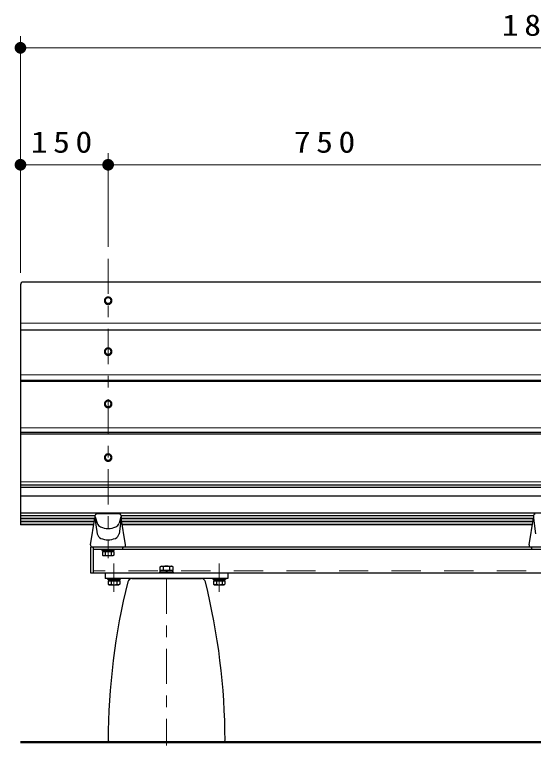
# Model space of a CAD drawing. Units: millimetres on the paper, scale 1:20. Extents: x -385 to 0, y 0 to 267.
# Drawn here: x -303.9 to -259.5, y 116.2 to 178.7 of the extents above; entities that cross this region are included whole.
import ezdxf

# ---------------------------------------------------------------- set-up
doc = ezdxf.new("R2010")
doc.units = ezdxf.units.MM
doc.linetypes.add('USER1', pattern=[4.5, 2.5, -2])
doc.linetypes.add('USER2', pattern=[6, 3, -1, 1, -1])
doc.layers.add('1_20', color=7, linetype='Continuous', lineweight=25)
doc.styles.add('ＭＳ ゴシック', font='')
doc.styles.get('ＭＳ ゴシック').set_extended_font_data('MS Gothic')

# ---------------------------------------------------------------- blocks, each defined once
blk = doc.blocks.new('filled_dot')
at = {"color": 0, "linetype": 'Continuous', "lineweight": -2, "const_width": 1.25}
blk.add_lwpolyline([(-0.625, 0, 1), (0.625, 0, 1)], format="xyb", close=True, dxfattribs=at)

msp = doc.modelspace()

# ---------------------------------------------------------------- linework, layer by layer
at = {"layer": '1_20', "lineweight": 13}
for p, q in [((-303.425, 156.575), (-303.425, 176.825)), ((-303.425, 175.825), (-213.425, 175.825)), ((-295.925, 158.808), (-295.925, 166.825)), ((-303.425, 165.825), (-295.925, 165.825)), ((-295.925, 165.825), (-258.425, 165.825)), ((-213.425, 152.272), (-303.425, 152.272)), ((-213.425, 147.856), (-303.425, 147.856)), ((-213.425, 143.325), (-303.425, 143.325)), ((-213.425, 138.706), (-303.425, 138.706)), ((-297.05, 135.792), (-303.425, 135.792)), ((-259.55, 135.792), (-294.8, 135.792)), ((-297.05, 135.543), (-303.425, 135.543)), ((-297.099, 135.295), (-303.425, 135.295)), ((-259.55, 135.543), (-294.8, 135.543)), ((-259.599, 135.295), (-294.751, 135.295))]:
    msp.add_line(p, q, dxfattribs=at)
at = {"layer": '1_20', "linetype": 'USER2', "lineweight": 13}
for p, q in [((-295.925, 157.783), (-295.925, 132.21)), ((-290.925, 130.44), (-290.925, 116.177))]:
    msp.add_line(p, q, dxfattribs=at)
at = {"layer": '1_20'}
for p, q in [((-213.675, 155.8), (-303.175, 155.8)), ((-303.425, 155.55), (-303.425, 135.028)), ((-213.425, 151.694), (-303.425, 151.694)), ((-213.425, 147.374), (-303.425, 147.374)), ((-213.425, 147.29), (-303.425, 147.29)), ((-213.425, 142.945), (-303.425, 142.945)), ((-213.425, 142.777), (-303.425, 142.777)), ((-213.425, 138.429), (-303.425, 138.429)), ((-213.425, 138.222), (-303.425, 138.222)), ((-213.425, 137.487), (-303.425, 137.487)), ((-213.425, 136.04), (-303.425, 136.04)), ((-297.05, 135.818), (-303.425, 135.818)), ((-259.55, 135.818), (-294.8, 135.818)), ((-297.05, 135.569), (-303.425, 135.569)), ((-297.095, 135.321), (-303.425, 135.321)), ((-297.135, 135.072), (-303.425, 135.072)), ((-297.143, 135.028), (-303.425, 135.028)), ((-259.55, 135.569), (-294.8, 135.569)), ((-259.595, 135.321), (-294.755, 135.321)), ((-259.635, 135.072), (-294.714, 135.072)), ((-259.643, 135.028), (-294.707, 135.028)), ((-297.4, 130.89), (-297.4, 133.14)), ((-296.45, 132.915), (-295.4, 132.915)), ((-296.45, 132.915), (-296.45, 132.84)), ((-296.45, 132.84), (-295.4, 132.84)), ((-296.385, 132.84), (-296.385, 132.715)), ((-295.465, 132.84), (-296.385, 132.84)), ((-295.465, 132.715), (-296.385, 132.715)), ((-295.958, 132.84), (-295.925, 132.715)), ((-295.925, 132.84), (-295.891, 132.715)), ((-295.465, 132.84), (-295.465, 132.715)), ((-295.4, 132.84), (-295.4, 132.915)), ((-291.473, 131.458), (-291.375, 131.515)), ((-291.473, 131.14), (-291.473, 131.458)), ((-291.375, 131.515), (-290.475, 131.515)), ((-291.199, 131.14), (-291.199, 131.458)), ((-290.651, 131.14), (-290.651, 131.458)), ((-290.376, 131.458), (-290.475, 131.515)), ((-290.376, 131.14), (-290.376, 131.458)), ((-291.525, 130.99), (-291.525, 130.89)), ((-290.325, 130.99), (-291.525, 130.99)), ((-290.325, 130.89), (-291.525, 130.89)), ((-291.462, 130.99), (-291.462, 131.14)), ((-290.387, 131.14), (-291.462, 131.14)), ((-290.387, 130.99), (-291.462, 130.99)), ((-290.965, 130.99), (-290.925, 131.14)), ((-290.925, 130.99), (-290.885, 131.14)), ((-290.387, 130.99), (-290.387, 131.14)), ((-290.325, 130.89), (-290.325, 130.99)), ((-294.9, 130.44), (-295.95, 130.44)), ((-295.95, 130.365), (-295.95, 130.44)), ((-294.9, 130.365), (-295.95, 130.365)), ((-295.885, 130.365), (-295.885, 130.24)), ((-295.885, 130.365), (-294.965, 130.365)), ((-295.885, 130.24), (-294.965, 130.24)), ((-295.425, 130.365), (-295.458, 130.24)), ((-295.391, 130.365), (-295.425, 130.24)), ((-294.965, 130.365), (-294.965, 130.24)), ((-294.9, 130.44), (-294.9, 130.365)), ((-293.902, 130.44), (-287.948, 130.44)), ((-290.475, 130.44), (-291.375, 130.44)), ((-285.9, 130.44), (-286.95, 130.44)), ((-286.95, 130.365), (-286.95, 130.44)), ((-285.9, 130.365), (-286.95, 130.365)), ((-286.885, 130.365), (-286.885, 130.24)), ((-286.885, 130.365), (-285.965, 130.365)), ((-286.885, 130.24), (-285.965, 130.24)), ((-286.425, 130.365), (-286.458, 130.24)), ((-286.391, 130.365), (-286.425, 130.24)), ((-285.965, 130.365), (-285.965, 130.24)), ((-285.9, 130.44), (-285.9, 130.365)), ((-295.775, 116.44), (-295.925, 116.59)), ((-295.775, 116.44), (-286.075, 116.44)), ((-286.075, 116.44), (-285.925, 116.59))]:
    msp.add_line(p, q, dxfattribs=at)
at = {"layer": '1_20', "color": 190}
for p, q in [((-297.05, 135.81), (-297.05, 135.596)), ((-297.022, 135.71), (-296.86, 135.173)), ((-294.827, 135.71), (-294.99, 135.173)), ((-294.8, 135.81), (-294.8, 135.596)), ((-259.55, 135.81), (-259.55, 135.596)), ((-297.423, 133.314), (-297.05, 135.596)), ((-297.05, 135.596), (-296.856, 134.271)), ((-294.8, 135.596), (-294.994, 134.271)), ((-294.427, 133.314), (-294.8, 135.596)), ((-259.923, 133.314), (-259.55, 135.596)), ((-259.55, 135.596), (-259.356, 134.271)), ((-294.575, 133.14), (-297.275, 133.14)), ((-257.075, 133.14), (-259.775, 133.14))]:
    msp.add_line(p, q, dxfattribs=at)
at = {"layer": '1_20', "color": 4}
for p, q in [((-219.45, 133.14), (-297.4, 133.14)), ((-297.175, 130.89), (-297.175, 133.14)), ((-294.675, 132.915), (-294.675, 133.14)), ((-259.675, 132.915), (-259.675, 133.14)), ((-219.675, 132.915), (-297.175, 132.915)), ((-219.45, 130.89), (-297.4, 130.89)), ((-296.175, 130.89), (-296.175, 130.44)), ((-285.675, 130.89), (-285.675, 130.44)), ((-285.675, 130.44), (-296.175, 130.44))]:
    msp.add_line(p, q, dxfattribs=at)
at = {"layer": '1_20', "color": 4, "linetype": 'USER2', "lineweight": 13}
for p, q in [((-295.925, 133.515), (-295.925, 132.174)), ((-295.425, 131.735), (-295.425, 129.297)), ((-295.425, 131.49), (-295.425, 130.149)), ((-286.425, 131.735), (-286.425, 129.297)), ((-286.425, 131.49), (-286.425, 130.149))]:
    msp.add_line(p, q, dxfattribs=at)
at = {"layer": '1_20', "color": 131}
for p, q in [((-295.434, 132.715), (-296.416, 132.715)), ((-296.416, 132.715), (-296.416, 132.44)), ((-296.17, 132.715), (-296.17, 132.44)), ((-295.679, 132.715), (-295.679, 132.44)), ((-295.434, 132.715), (-295.434, 132.44)), ((-296.416, 132.44), (-296.337, 132.395)), ((-295.512, 132.395), (-296.337, 132.395)), ((-295.434, 132.44), (-295.512, 132.395)), ((-295.916, 130.24), (-294.934, 130.24)), ((-295.916, 130.24), (-295.916, 129.965)), ((-295.67, 130.24), (-295.67, 129.965)), ((-295.179, 130.24), (-295.179, 129.965)), ((-294.934, 130.24), (-294.934, 129.965)), ((-286.916, 130.24), (-285.934, 130.24)), ((-286.916, 130.24), (-286.916, 129.965)), ((-286.67, 130.24), (-286.67, 129.965)), ((-286.179, 130.24), (-286.179, 129.965)), ((-285.934, 130.24), (-285.934, 129.965)), ((-295.916, 129.965), (-295.837, 129.92)), ((-295.837, 129.92), (-295.012, 129.92)), ((-294.934, 129.965), (-295.012, 129.92)), ((-286.916, 129.965), (-286.837, 129.92)), ((-286.837, 129.92), (-286.012, 129.92)), ((-285.934, 129.965), (-286.012, 129.92))]:
    msp.add_line(p, q, dxfattribs=at)
at = {"layer": '1_20', "color": 4, "linetype": 'USER1', "lineweight": 13}
msp.add_line((-219.675, 131.115), (-297.175, 131.115), dxfattribs=at)
at = {"layer": '1_20', "lineweight": 50}
msp.add_line((-303.425, 116.44), (-213.425, 116.44), dxfattribs=at)
at = {"layer": '1_20', "color": 4}
for points in [[(-296.25, 154.2), (-296.249, 154.173), (-296.245, 154.146), (-296.239, 154.12), (-296.23, 154.094), (-296.219, 154.069), (-296.206, 154.045), (-296.191, 154.023), (-296.174, 154.001), (-296.155, 153.981), (-296.134, 153.963), (-296.111, 153.947), (-296.087, 153.932), (-296.062, 153.92), (-296.036, 153.909), (-296.009, 153.901), (-295.981, 153.895), (-295.953, 153.892), (-295.925, 153.891), (-295.896, 153.892), (-295.868, 153.895), (-295.841, 153.901), (-295.814, 153.909), (-295.787, 153.92), (-295.762, 153.932), (-295.738, 153.947), (-295.716, 153.963), (-295.695, 153.981), (-295.676, 154.001), (-295.659, 154.023), (-295.643, 154.045), (-295.63, 154.069), (-295.619, 154.094), (-295.611, 154.12), (-295.605, 154.146), (-295.601, 154.173), (-295.6, 154.2), (-295.601, 154.227), (-295.605, 154.254), (-295.611, 154.28), (-295.619, 154.306), (-295.63, 154.33), (-295.643, 154.354), (-295.659, 154.377), (-295.676, 154.399), (-295.695, 154.418), (-295.716, 154.437), (-295.738, 154.453), (-295.762, 154.468), (-295.787, 154.48), (-295.814, 154.49), (-295.841, 154.498), (-295.868, 154.504), (-295.896, 154.508), (-295.925, 154.509), (-295.953, 154.508), (-295.981, 154.504), (-296.009, 154.498), (-296.036, 154.49), (-296.062, 154.48), (-296.087, 154.468), (-296.111, 154.453), (-296.134, 154.437), (-296.155, 154.418), (-296.174, 154.399), (-296.191, 154.377), (-296.206, 154.354), (-296.219, 154.33), (-296.23, 154.306), (-296.239, 154.28), (-296.245, 154.254), (-296.249, 154.227)], [(-296.175, 154.215), (-296.174, 154.195), (-296.171, 154.174), (-296.166, 154.154), (-296.16, 154.134), (-296.151, 154.115), (-296.141, 154.096), (-296.13, 154.079), (-296.116, 154.062), (-296.102, 154.047), (-296.085, 154.033), (-296.068, 154.021), (-296.05, 154.009), (-296.03, 154), (-296.01, 153.992), (-295.989, 153.986), (-295.968, 153.981), (-295.947, 153.978), (-295.925, 153.978), (-295.903, 153.978), (-295.881, 153.981), (-295.86, 153.986), (-295.839, 153.992), (-295.819, 154), (-295.8, 154.009), (-295.781, 154.021), (-295.764, 154.033), (-295.748, 154.047), (-295.733, 154.062), (-295.72, 154.079), (-295.708, 154.096), (-295.698, 154.115), (-295.69, 154.134), (-295.683, 154.154), (-295.679, 154.174), (-295.676, 154.195), (-295.675, 154.215), (-295.676, 154.236), (-295.679, 154.257), (-295.683, 154.277), (-295.69, 154.297), (-295.698, 154.316), (-295.708, 154.334), (-295.72, 154.352), (-295.733, 154.368), (-295.748, 154.383), (-295.764, 154.397), (-295.781, 154.41), (-295.8, 154.421), (-295.819, 154.431), (-295.839, 154.439), (-295.86, 154.445), (-295.881, 154.449), (-295.903, 154.452), (-295.925, 154.453), (-295.947, 154.452), (-295.968, 154.449), (-295.989, 154.445), (-296.01, 154.439), (-296.03, 154.431), (-296.05, 154.421), (-296.068, 154.41), (-296.085, 154.397), (-296.102, 154.383), (-296.116, 154.368), (-296.13, 154.352), (-296.141, 154.334), (-296.151, 154.316), (-296.16, 154.297), (-296.166, 154.277), (-296.171, 154.257), (-296.174, 154.236)], [(-296.25, 149.847), (-296.249, 149.82), (-296.245, 149.793), (-296.239, 149.767), (-296.23, 149.741), (-296.219, 149.716), (-296.206, 149.692), (-296.191, 149.669), (-296.174, 149.648), (-296.155, 149.628), (-296.134, 149.61), (-296.111, 149.593), (-296.087, 149.579), (-296.062, 149.567), (-296.036, 149.556), (-296.009, 149.548), (-295.981, 149.542), (-295.953, 149.539), (-295.925, 149.538), (-295.896, 149.539), (-295.868, 149.542), (-295.841, 149.548), (-295.814, 149.556), (-295.787, 149.567), (-295.762, 149.579), (-295.738, 149.593), (-295.716, 149.61), (-295.695, 149.628), (-295.676, 149.648), (-295.659, 149.669), (-295.643, 149.692), (-295.63, 149.716), (-295.619, 149.741), (-295.611, 149.767), (-295.605, 149.793), (-295.601, 149.82), (-295.6, 149.847), (-295.601, 149.874), (-295.605, 149.9), (-295.611, 149.927), (-295.619, 149.952), (-295.63, 149.977), (-295.643, 150.001), (-295.659, 150.024), (-295.676, 150.045), (-295.695, 150.065), (-295.716, 150.083), (-295.738, 150.1), (-295.762, 150.114), (-295.787, 150.127), (-295.814, 150.137), (-295.841, 150.145), (-295.868, 150.151), (-295.896, 150.155), (-295.925, 150.156), (-295.953, 150.155), (-295.981, 150.151), (-296.009, 150.145), (-296.036, 150.137), (-296.062, 150.127), (-296.087, 150.114), (-296.111, 150.1), (-296.134, 150.083), (-296.155, 150.065), (-296.174, 150.045), (-296.191, 150.024), (-296.206, 150.001), (-296.219, 149.977), (-296.23, 149.952), (-296.239, 149.927), (-296.245, 149.9), (-296.249, 149.874)], [(-296.175, 149.862), (-296.174, 149.841), (-296.171, 149.821), (-296.166, 149.801), (-296.16, 149.781), (-296.151, 149.762), (-296.141, 149.743), (-296.13, 149.726), (-296.116, 149.709), (-296.102, 149.694), (-296.085, 149.68), (-296.068, 149.667), (-296.05, 149.656), (-296.03, 149.647), (-296.01, 149.639), (-295.989, 149.632), (-295.968, 149.628), (-295.947, 149.625), (-295.925, 149.624), (-295.903, 149.625), (-295.881, 149.628), (-295.86, 149.632), (-295.839, 149.639), (-295.819, 149.647), (-295.8, 149.656), (-295.781, 149.667), (-295.764, 149.68), (-295.748, 149.694), (-295.733, 149.709), (-295.72, 149.726), (-295.708, 149.743), (-295.698, 149.762), (-295.69, 149.781), (-295.683, 149.801), (-295.679, 149.821), (-295.676, 149.841), (-295.675, 149.862), (-295.676, 149.883), (-295.679, 149.903), (-295.683, 149.924), (-295.69, 149.943), (-295.698, 149.963), (-295.708, 149.981), (-295.72, 149.999), (-295.733, 150.015), (-295.748, 150.03), (-295.764, 150.044), (-295.781, 150.057), (-295.8, 150.068), (-295.819, 150.078), (-295.839, 150.086), (-295.86, 150.092), (-295.881, 150.096), (-295.903, 150.099), (-295.925, 150.1), (-295.947, 150.099), (-295.968, 150.096), (-295.989, 150.092), (-296.01, 150.086), (-296.03, 150.078), (-296.05, 150.068), (-296.068, 150.057), (-296.085, 150.044), (-296.102, 150.03), (-296.116, 150.015), (-296.13, 149.999), (-296.141, 149.981), (-296.151, 149.963), (-296.16, 149.943), (-296.166, 149.924), (-296.171, 149.903), (-296.174, 149.883)], [(-296.25, 145.367), (-296.249, 145.34), (-296.245, 145.313), (-296.239, 145.287), (-296.23, 145.261), (-296.219, 145.236), (-296.206, 145.212), (-296.191, 145.189), (-296.174, 145.168), (-296.155, 145.148), (-296.134, 145.13), (-296.111, 145.114), (-296.087, 145.099), (-296.062, 145.087), (-296.036, 145.076), (-296.009, 145.068), (-295.981, 145.062), (-295.953, 145.059), (-295.925, 145.058), (-295.896, 145.059), (-295.868, 145.062), (-295.841, 145.068), (-295.814, 145.076), (-295.787, 145.087), (-295.762, 145.099), (-295.738, 145.114), (-295.716, 145.13), (-295.695, 145.148), (-295.676, 145.168), (-295.659, 145.189), (-295.643, 145.212), (-295.63, 145.236), (-295.619, 145.261), (-295.611, 145.287), (-295.605, 145.313), (-295.601, 145.34), (-295.6, 145.367), (-295.601, 145.394), (-295.605, 145.42), (-295.611, 145.447), (-295.619, 145.472), (-295.63, 145.497), (-295.643, 145.521), (-295.659, 145.544), (-295.676, 145.565), (-295.695, 145.585), (-295.716, 145.604), (-295.738, 145.62), (-295.762, 145.634), (-295.787, 145.647), (-295.814, 145.657), (-295.841, 145.665), (-295.868, 145.671), (-295.896, 145.675), (-295.925, 145.676), (-295.953, 145.675), (-295.981, 145.671), (-296.009, 145.665), (-296.036, 145.657), (-296.062, 145.647), (-296.087, 145.634), (-296.111, 145.62), (-296.134, 145.604), (-296.155, 145.585), (-296.174, 145.565), (-296.191, 145.544), (-296.206, 145.521), (-296.219, 145.497), (-296.23, 145.472), (-296.239, 145.447), (-296.245, 145.42), (-296.249, 145.394)], [(-296.175, 145.382), (-296.174, 145.361), (-296.171, 145.341), (-296.166, 145.321), (-296.16, 145.301), (-296.151, 145.282), (-296.141, 145.263), (-296.13, 145.246), (-296.116, 145.229), (-296.102, 145.214), (-296.085, 145.2), (-296.068, 145.187), (-296.05, 145.176), (-296.03, 145.167), (-296.01, 145.159), (-295.989, 145.153), (-295.968, 145.148), (-295.947, 145.145), (-295.925, 145.144), (-295.903, 145.145), (-295.881, 145.148), (-295.86, 145.153), (-295.839, 145.159), (-295.819, 145.167), (-295.8, 145.176), (-295.781, 145.187), (-295.764, 145.2), (-295.748, 145.214), (-295.733, 145.229), (-295.72, 145.246), (-295.708, 145.263), (-295.698, 145.282), (-295.69, 145.301), (-295.683, 145.321), (-295.679, 145.341), (-295.676, 145.361), (-295.675, 145.382), (-295.676, 145.403), (-295.679, 145.424), (-295.683, 145.444), (-295.69, 145.464), (-295.698, 145.483), (-295.708, 145.501), (-295.72, 145.519), (-295.733, 145.535), (-295.748, 145.55), (-295.764, 145.564), (-295.781, 145.577), (-295.8, 145.588), (-295.819, 145.598), (-295.839, 145.606), (-295.86, 145.612), (-295.881, 145.616), (-295.903, 145.619), (-295.925, 145.62), (-295.947, 145.619), (-295.968, 145.616), (-295.989, 145.612), (-296.01, 145.606), (-296.03, 145.598), (-296.05, 145.588), (-296.068, 145.577), (-296.085, 145.564), (-296.102, 145.55), (-296.116, 145.535), (-296.13, 145.519), (-296.141, 145.501), (-296.151, 145.483), (-296.16, 145.464), (-296.166, 145.444), (-296.171, 145.424), (-296.174, 145.403)], [(-296.25, 140.786), (-296.249, 140.76), (-296.245, 140.733), (-296.239, 140.706), (-296.23, 140.681), (-296.219, 140.656), (-296.206, 140.632), (-296.191, 140.609), (-296.174, 140.588), (-296.155, 140.568), (-296.134, 140.55), (-296.111, 140.533), (-296.087, 140.519), (-296.062, 140.506), (-296.036, 140.496), (-296.009, 140.488), (-295.981, 140.482), (-295.953, 140.479), (-295.925, 140.477), (-295.896, 140.479), (-295.868, 140.482), (-295.841, 140.488), (-295.814, 140.496), (-295.787, 140.506), (-295.762, 140.519), (-295.738, 140.533), (-295.716, 140.55), (-295.695, 140.568), (-295.676, 140.588), (-295.659, 140.609), (-295.643, 140.632), (-295.63, 140.656), (-295.619, 140.681), (-295.611, 140.706), (-295.605, 140.733), (-295.601, 140.76), (-295.6, 140.786), (-295.601, 140.813), (-295.605, 140.84), (-295.611, 140.866), (-295.619, 140.892), (-295.63, 140.917), (-295.643, 140.941), (-295.659, 140.964), (-295.676, 140.985), (-295.695, 141.005), (-295.716, 141.023), (-295.738, 141.04), (-295.762, 141.054), (-295.787, 141.067), (-295.814, 141.077), (-295.841, 141.085), (-295.868, 141.091), (-295.896, 141.094), (-295.925, 141.096), (-295.953, 141.094), (-295.981, 141.091), (-296.009, 141.085), (-296.036, 141.077), (-296.062, 141.067), (-296.087, 141.054), (-296.111, 141.04), (-296.134, 141.023), (-296.155, 141.005), (-296.174, 140.985), (-296.191, 140.964), (-296.206, 140.941), (-296.219, 140.917), (-296.23, 140.892), (-296.239, 140.866), (-296.245, 140.84), (-296.249, 140.813)], [(-296.175, 140.802), (-296.174, 140.781), (-296.171, 140.761), (-296.166, 140.74), (-296.16, 140.721), (-296.151, 140.701), (-296.141, 140.683), (-296.13, 140.666), (-296.116, 140.649), (-296.102, 140.634), (-296.085, 140.62), (-296.068, 140.607), (-296.05, 140.596), (-296.03, 140.586), (-296.01, 140.579), (-295.989, 140.572), (-295.968, 140.568), (-295.947, 140.565), (-295.925, 140.564), (-295.903, 140.565), (-295.881, 140.568), (-295.86, 140.572), (-295.839, 140.579), (-295.819, 140.586), (-295.8, 140.596), (-295.781, 140.607), (-295.764, 140.62), (-295.748, 140.634), (-295.733, 140.649), (-295.72, 140.666), (-295.708, 140.683), (-295.698, 140.701), (-295.69, 140.721), (-295.683, 140.74), (-295.679, 140.761), (-295.676, 140.781), (-295.675, 140.802), (-295.676, 140.823), (-295.679, 140.843), (-295.683, 140.863), (-295.69, 140.883), (-295.698, 140.902), (-295.708, 140.921), (-295.72, 140.938), (-295.733, 140.955), (-295.748, 140.97), (-295.764, 140.984), (-295.781, 140.997), (-295.8, 141.008), (-295.819, 141.017), (-295.839, 141.025), (-295.86, 141.032), (-295.881, 141.036), (-295.903, 141.039), (-295.925, 141.04), (-295.947, 141.039), (-295.968, 141.036), (-295.989, 141.032), (-296.01, 141.025), (-296.03, 141.017), (-296.05, 141.008), (-296.068, 140.997), (-296.085, 140.984), (-296.102, 140.97), (-296.116, 140.955), (-296.13, 140.938), (-296.141, 140.921), (-296.151, 140.902), (-296.16, 140.883), (-296.166, 140.863), (-296.171, 140.843), (-296.174, 140.823)]]:
    msp.add_lwpolyline(points, close=True, dxfattribs=at)
at = {"layer": '1_20'}
for centre, radius, start, end in [((-303.175, 155.55), 0.25, 90, 180), ((-291.336, 131.221), 0.274, 60.00001, 119.99999), ((-290.925, 130.825), 0.69, 66.57346, 113.42654), ((-290.513, 131.221), 0.274, 60.00001, 119.99999), ((-239.05, 116.44), 56.875, 166.02573, 179.84909), ((-293.902, 130.09), 0.35, 90, 166.02573), ((-287.948, 130.09), 0.35, 13.97427, 90), ((-342.8, 116.44), 56.875, 0.15091, 13.97427)]:
    msp.add_arc(centre, radius, start, end, dxfattribs=at)
at = {"layer": '1_20', "color": 190}
for centre, radius, start, end in [((-296.9, 135.81), 0.15, 91.62387, 180), ((-295.925, 101.418), 34.556, 88.37613, 91.62387), ((-294.95, 135.81), 0.15, 0, 88.37613), ((-259.4, 135.81), 0.15, 91.62387, 180), ((-296.381, 135.318), 0.5, 196.80373, 246.74202), ((-295.468, 135.318), 0.5, 293.25798, 343.19626), ((-295.925, 136.38), 1.656, 246.74202, 293.25798), ((-296.361, 134.344), 0.5, 188.33609, 247.83332), ((-295.925, 135.415), 1.656, 247.83332, 292.16668), ((-295.489, 134.344), 0.5, 292.16668, 351.66391), ((-297.275, 133.29), 0.15, 170.7133, 270), ((-294.575, 133.29), 0.15, 270, 9.2867), ((-259.775, 133.29), 0.15, 170.7133, 270)]:
    msp.add_arc(centre, radius, start, end, dxfattribs=at)
at = {"layer": '1_20', "color": 131}
for centre, radius, start, end in [((-296.293, 132.653), 0.245, 240.00001, 299.99999), ((-295.925, 133.084), 0.689, 249.136, 290.864), ((-295.557, 132.653), 0.245, 240.00001, 299.99999), ((-295.793, 130.178), 0.245, 240.00001, 299.99999), ((-295.425, 130.609), 0.689, 249.136, 290.864), ((-295.057, 130.178), 0.245, 240.00001, 299.99999), ((-286.793, 130.178), 0.245, 240.00001, 299.99999), ((-286.425, 130.609), 0.689, 249.136, 290.864), ((-286.057, 130.178), 0.245, 240.00001, 299.99999)]:
    msp.add_arc(centre, radius, start, end, dxfattribs=at)

# ---------------------------------------------------------------- block references
at = {"layer": '1_20', "lineweight": 13, "xscale": 0.4, "yscale": 0.4}
for p in [(-303.425, 175.825), (-303.425, 165.825), (-295.925, 165.825)]:
    msp.add_blockref('filled_dot', p, dxfattribs=at)
at = {"layer": '1_20', "lineweight": 13, "xscale": 0.4, "yscale": 0.4, "rotation": 180}
msp.add_blockref('filled_dot', (-295.925, 165.825), dxfattribs=at)

# ---------------------------------------------------------------- texts
at = {"layer": '1_20', "char_height": 1.833, "attachment_point": 8, "style": 'ＭＳ ゴシック'}
for s, insert in [('\\T1.33;\\W1.15;1800', (-258.425, 176.825)), ('\\T1.33;\\W1.15;150', (-299.675, 166.825)), ('\\T1.33;\\W1.15;750', (-277.175, 166.825))]:
    msp.add_mtext(s, dxfattribs=dict(at, insert=insert))

doc.saveas('drawing.dxf')
